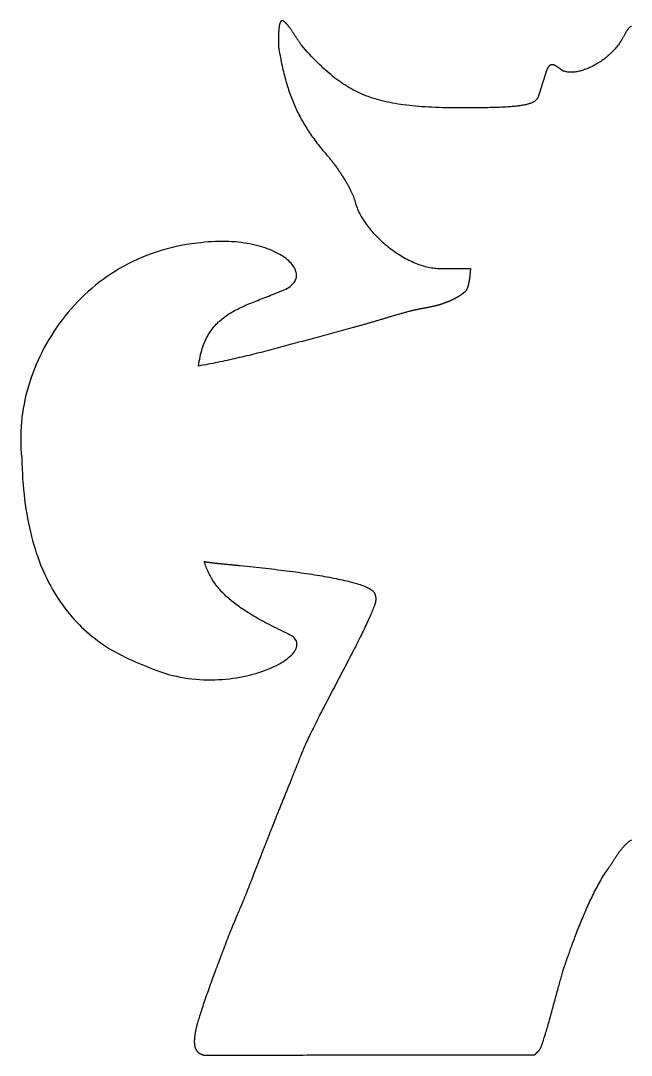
# Model space of a CAD drawing. Extents: x 0 to 209, y 0 to 178.
# Drawn here: x -0.2 to 104.6, y 0.3 to 177.7 of the extents above; entities that cross this region are included whole.
import ezdxf

# ---------------------------------------------------------------- set-up
doc = ezdxf.new("R2010")
doc.units = 0
doc.layers.get('0').update_dxf_attribs({"linetype": 'CONTINUOUS'})

msp = doc.modelspace()

# ---------------------------------------------------------------- linework, layer by layer
at = {"color": 7}
msp.add_lwpolyline([(104.635687, 176.736575), (104.5979, 176.732795), (104.560059, 176.725258), (104.522107, 176.713964), (104.483991, 176.698907), (104.445656, 176.680086), (104.407045, 176.657496), (104.368104, 176.631134), (104.328779, 176.600997), (104.289012, 176.567081), (104.248748, 176.529384), (104.207936, 176.487902), (104.166518, 176.442631), (104.124441, 176.393569), (104.081647, 176.340711), (104.038084, 176.284056), (103.993694, 176.223598), (103.948424, 176.159336), (103.902217, 176.091265), (103.855021, 176.019382), (103.80678, 175.943685), (103.757437, 175.864169), (103.706939, 175.780832), (103.655229, 175.69367), (103.602254, 175.602679), (103.547956, 175.507858), (103.492285, 175.409201), (103.43518, 175.306706), (103.376591, 175.200369), (103.316462, 175.090188), (103.254734, 174.976159), (103.191359, 174.858277), (103.126274, 174.736542), (103.020253, 174.544693), (102.908495, 174.354466), (102.791182, 174.16595), (102.6685, 173.979235), (102.540627, 173.79441), (102.40775, 173.611566), (102.270048, 173.430792), (102.12771, 173.252178), (101.980911, 173.075814), (101.829839, 172.901789), (101.674677, 172.730194), (101.515604, 172.561117), (101.352806, 172.394649), (101.186465, 172.230879), (101.016764, 172.069898), (100.843888, 171.911795), (100.668014, 171.756659), (100.489331, 171.604581), (100.30802, 171.45565), (100.124261, 171.309956), (99.938241, 171.167589), (99.750138, 171.028639), (99.56014, 170.893195), (99.368426, 170.761346), (99.175182, 170.633184), (98.980589, 170.508797), (98.784829, 170.388275), (98.588085, 170.271709), (98.390542, 170.159187), (98.192382, 170.0508), (97.993789, 169.946637), (97.794941, 169.846789), (97.596025, 169.751344), (97.397225, 169.660393), (97.198721, 169.574025), (97.000694, 169.49233), (96.803333, 169.415399), (96.606814, 169.343319), (96.411326, 169.276183), (96.217048, 169.214078), (96.024164, 169.157095), (95.832857, 169.105324), (95.64331, 169.058855), (95.455704, 169.017776), (95.270223, 168.982178), (95.08705, 168.952152), (94.906371, 168.927786), (94.728362, 168.90917), (94.55321, 168.896393), (94.381102, 168.889546), (94.21221, 168.888726), (94.046727, 168.894007), (93.884831, 168.905487), (93.726708, 168.923256), (93.572535, 168.947405), (93.4225, 168.978022), (93.276784, 169.015196), (93.135573, 169.059019), (92.999043, 169.109579), (92.867383, 169.166966), (92.740775, 169.231271), (92.619397, 169.302582), (92.503438, 169.38099), (92.393078, 169.466584), (92.330115, 169.518374), (92.268277, 169.56829), (92.207547, 169.616328), (92.147907, 169.662482), (92.089347, 169.70675), (92.031842, 169.749127), (91.97538, 169.789608), (91.919948, 169.828189), (91.865523, 169.864866), (91.812093, 169.899635), (91.759639, 169.93249), (91.708146, 169.963429), (91.6576, 169.992447), (91.60798, 170.019539), (91.55927, 170.044701), (91.51146, 170.067929), (91.464526, 170.08922), (91.418456, 170.108566), (91.373231, 170.125968), (91.328837, 170.141417), (91.285257, 170.154911), (91.242474, 170.166444), (91.200471, 170.176014), (91.159236, 170.183616), (91.118744, 170.189246), (91.078988, 170.1929), (91.039946, 170.194567), (91.001603, 170.194249), (90.963942, 170.191947), (90.926948, 170.18765), (90.890605, 170.181356), (90.854894, 170.173059), (90.819802, 170.162756), (90.785308, 170.150442), (90.751402, 170.136112), (90.718062, 170.119764), (90.685275, 170.101391), (90.653022, 170.080992), (90.621288, 170.058558), (90.590059, 170.034089), (90.559315, 170.007578), (90.529041, 169.979023), (90.49922, 169.948418), (90.469835, 169.91576), (90.440874, 169.881044), (90.412315, 169.844265), (90.384147, 169.80542), (90.356347, 169.764504), (90.328905, 169.721514), (90.301801, 169.676444), (90.27502, 169.62929), (90.248546, 169.580049), (90.222352, 169.528715), (90.196449, 169.475285), (90.170784, 169.419755), (90.145384, 169.36212), (90.120196, 169.302375), (90.095219, 169.240517), (90.070428, 169.176542), (90.045822, 169.110444), (90.021374, 169.04222), (89.997059, 168.971866), (89.972876, 168.899377), (89.948799, 168.824749), (89.931363, 168.76977), (89.913609, 168.713839), (89.895565, 168.656986), (89.877256, 168.599246), (89.858682, 168.54065), (89.839844, 168.481232), (89.820767, 168.421023), (89.801453, 168.360058), (89.781926, 168.298367), (89.762188, 168.235985), (89.742239, 168.172944), (89.722104, 168.109276), (89.701784, 168.045014), (89.681279, 167.980191), (89.660615, 167.914839), (89.639792, 167.848991), (89.618837, 167.78268), (89.59775, 167.715938), (89.57653, 167.648799), (89.555205, 167.581294), (89.533774, 167.513456), (89.512263, 167.445319), (89.490673, 167.376914), (89.469004, 167.308275), (89.447281, 167.239434), (89.425506, 167.170424), (89.403705, 167.101277), (89.381876, 167.032026), (89.360022, 166.962705), (89.338167, 166.893344), (89.316313, 166.823977), (89.294458, 166.754638), (89.27263, 166.685358), (89.250828, 166.61617), (89.22908, 166.547107), (89.207384, 166.478201), (89.185741, 166.409485), (89.164177, 166.340992), (89.14272, 166.272755), (89.121341, 166.204806), (89.100069, 166.137178), (89.078902, 166.069902), (89.057868, 166.003014), (89.036966, 165.936544), (89.016222, 165.870525), (88.995638, 165.804991), (88.975212, 165.739974), (88.954971, 165.675506), (88.934916, 165.61162), (88.915046, 165.548349), (88.895387, 165.485726), (88.87594, 165.423783), (88.856731, 165.362553), (88.837761, 165.302068), (88.819055, 165.242361), (88.800587, 165.183466), (88.78241, 165.125414), (88.764498, 165.068237), (88.746876, 165.01197), (88.729573, 164.956645), (88.71256, 164.902294), (88.695891, 164.848949), (88.67954, 164.796644), (88.663533, 164.745412), (88.638953, 164.672774), (88.611076, 164.601832), (88.579776, 164.532569), (88.544936, 164.464966), (88.506436, 164.399006), (88.464159, 164.334672), (88.417986, 164.271945), (88.3678, 164.210808), (88.313481, 164.151244), (88.254913, 164.093234), (88.191976, 164.036761), (88.124553, 163.981808), (88.052525, 163.928356), (87.975775, 163.876389), (87.894183, 163.825887), (87.807629, 163.776834), (87.716002, 163.729213), (87.619177, 163.683004), (87.517038, 163.638192), (87.409469, 163.594757), (87.296349, 163.552682), (87.177559, 163.511951), (87.052985, 163.472544), (86.922503, 163.434445), (86.786002, 163.397635), (86.643357, 163.362097), (86.494455, 163.327813), (86.339173, 163.294767), (86.177397, 163.262939), (86.009005, 163.232312), (85.833883, 163.202869), (85.65191, 163.174592), (85.462969, 163.147463), (85.266942, 163.121465), (85.06371, 163.096581), (84.853154, 163.072793), (84.635159, 163.050081), (84.409602, 163.028427), (84.176369, 163.007816), (83.935339, 162.988232), (83.686395, 162.969653), (83.429421, 162.952063), (83.164295, 162.935445), (82.890901, 162.919782), (82.60912, 162.905055), (82.318835, 162.891246), (82.019927, 162.87834), (81.712278, 162.866315), (81.395767, 162.855157), (81.070282, 162.844846), (80.735698, 162.835366), (80.391904, 162.826698), (80.038775, 162.818824), (79.676195, 162.811728), (79.304048, 162.805392), (78.922215, 162.799798), (78.530576, 162.794927), (78.129012, 162.790765), (77.717411, 162.787291), (77.295649, 162.78449), (76.863608, 162.782346), (76.421172, 162.780838), (75.968221, 162.779939), (75.50464, 162.779648), (74.819025, 162.781129), (74.147232, 162.785685), (73.488985, 162.793411), (72.844008, 162.804415), (72.21203, 162.818803), (71.592767, 162.836684), (70.985948, 162.858165), (70.391297, 162.883356), (69.808536, 162.912366), (69.237391, 162.945301), (68.677585, 162.982269), (68.128845, 163.023378), (67.590891, 163.068737), (67.06345, 163.118454), (66.546242, 163.172635), (66.038996, 163.231391), (65.541434, 163.294827), (65.05328, 163.363053), (64.57426, 163.436177), (64.104093, 163.514306), (63.642509, 163.597548), (63.18923, 163.686012), (62.743981, 163.779806), (62.306482, 163.879036), (61.876463, 163.983813), (61.453643, 164.094243), (61.037747, 164.210434), (60.628503, 164.332495), (60.225632, 164.460533), (59.828858, 164.594657), (59.437907, 164.734975), (59.052499, 164.881594), (58.672364, 165.034622), (58.297219, 165.194168), (57.926797, 165.36034), (57.560815, 165.533245), (57.198997, 165.712992), (56.841074, 165.899689), (56.486763, 166.093443), (56.13579, 166.294362), (55.787882, 166.502555), (55.442759, 166.718131), (55.100148, 166.941195), (54.759772, 167.171857), (54.421357, 167.410225), (54.084621, 167.656406), (53.749296, 167.910509), (53.415101, 168.172642), (53.081763, 168.442913), (52.749005, 168.721429), (52.416548, 169.008299), (52.084123, 169.30363), (51.751446, 169.607531), (51.418248, 169.92011), (51.084249, 170.241475), (50.749175, 170.571733), (50.41275, 170.910993), (50.074697, 171.259363), (49.734742, 171.616951), (49.392606, 171.983864), (49.048016, 172.360211), (48.700695, 172.7461), (48.350368, 173.141639), (47.996757, 173.546935), (47.920841, 173.65853), (47.845707, 173.769362), (47.771354, 173.879398), (47.697784, 173.988603), (47.624994, 174.096944), (47.552985, 174.204388), (47.481751, 174.310899), (47.411293, 174.416445), (47.341609, 174.520991), (47.272701, 174.624504), (47.204563, 174.72695), (47.137195, 174.828295), (47.070599, 174.928505), (47.004768, 175.027547), (46.939707, 175.125386), (46.875408, 175.221989), (46.811877, 175.317322), (46.749104, 175.411351), (46.687096, 175.504042), (46.625848, 175.595361), (46.565356, 175.685276), (46.505624, 175.773751), (46.446646, 175.860752), (46.388424, 175.946248), (46.330957, 176.030202), (46.274238, 176.112581), (46.218273, 176.193353), (46.163057, 176.272482), (46.108588, 176.349935), (46.054867, 176.425678), (46.001889, 176.499678), (45.949658, 176.571899), (45.898167, 176.64231), (45.84742, 176.710875), (45.797411, 176.777562), (45.74814, 176.842335), (45.699611, 176.905162), (45.651814, 176.966008), (45.604752, 177.02484), (45.558424, 177.081624), (45.512828, 177.136326), (45.467963, 177.188912), (45.423827, 177.239348), (45.38042, 177.287601), (45.33774, 177.333637), (45.295785, 177.377421), (45.254552, 177.41892), (45.214045, 177.458101), (45.174257, 177.494929), (45.135191, 177.52937), (45.096842, 177.561392), (45.05921, 177.590959), (45.022296, 177.618038), (44.986095, 177.642595), (44.950607, 177.664597), (44.915833, 177.684009), (44.88177, 177.700798), (44.848414, 177.71493), (44.815767, 177.726371), (44.783829, 177.735087), (44.752595, 177.741045), (44.722065, 177.74421), (44.692236, 177.744549), (44.663423, 177.742104), (44.641251, 177.738144), (44.619502, 177.732418), (44.598177, 177.72491), (44.577275, 177.715604), (44.556796, 177.704484), (44.53674, 177.691534), (44.517108, 177.676738), (44.497873, 177.66008), (44.479061, 177.641545), (44.460673, 177.621116), (44.442707, 177.598778), (44.425166, 177.574515), (44.408021, 177.54831), (44.391299, 177.520148), (44.374974, 177.490012), (44.359073, 177.457888), (44.343595, 177.423759), (44.328513, 177.387608), (44.313855, 177.349421), (44.299621, 177.309182), (44.285783, 177.266873), (44.272369, 177.222481), (44.259351, 177.175987), (44.246731, 177.127378), (44.234533, 177.076636), (44.222733, 177.023745), (44.211356, 176.968691), (44.200376, 176.911457), (44.189792, 176.852027), (44.179632, 176.790384), (44.169869, 176.726514), (44.160503, 176.660401), (44.15156, 176.592028), (44.143014, 176.521379), (44.134865, 176.448439), (44.127112, 176.373191), (44.119757, 176.29562), (44.112798, 176.21571), (44.106263, 176.133445), (44.100125, 176.048809), (44.094383, 175.961786), (44.089039, 175.87236), (44.084091, 175.780516), (44.07954, 175.686236), (44.075386, 175.589506), (44.071629, 175.49031), (44.068243, 175.388631), (44.065279, 175.284454), (44.062633, 175.177762), (44.060517, 175.068541), (44.058665, 174.956773), (44.057342, 174.842443), (44.056283, 174.725536), (44.055754, 174.606034), (44.055516, 174.483923), (44.05567, 174.359186), (44.056199, 174.231808), (44.057257, 174.101772), (44.05858, 173.969062), (44.060168, 173.833664), (44.062284, 173.69556), (44.064665, 173.554735), (44.067523, 173.411173), (44.070777, 173.264858), (44.131859, 172.88757), (44.194388, 172.514671), (44.258393, 172.146084), (44.323912, 171.781732), (44.390979, 171.421538), (44.459628, 171.065424), (44.52989, 170.713313), (44.601807, 170.365127), (44.675408, 170.020791), (44.750727, 169.680226), (44.827803, 169.343354), (44.906668, 169.0101), (44.987352, 168.680385), (45.069897, 168.354133), (45.154333, 168.031265), (45.240696, 167.711706), (45.329019, 167.395376), (45.419337, 167.082201), (45.511685, 166.772101), (45.606096, 166.465), (45.702608, 166.160821), (45.80125, 165.859486), (45.902062, 165.560917), (46.005075, 165.265039), (46.110326, 164.971773), (46.217847, 164.681043), (46.327671, 164.39277), (46.439838, 164.106879), (46.554376, 163.82329), (46.671325, 163.541928), (46.790715, 163.262716), (46.912585, 162.985575), (47.036965, 162.710428), (47.163891, 162.437199), (47.2934, 162.165809), (47.425525, 161.896183), (47.560295, 161.628242), (47.697752, 161.361909), (47.837928, 161.097107), (47.980856, 160.833759), (48.126573, 160.571788), (48.275112, 160.311115), (48.426504, 160.051665), (48.580791, 159.793359), (48.738001, 159.536121), (48.898172, 159.279874), (49.061335, 159.024539), (49.227528, 158.770039), (49.396784, 158.516299), (49.569136, 158.26324), (49.744621, 158.010784), (49.923273, 157.758855), (50.105124, 157.507376), (50.290213, 157.256269), (50.47857, 157.005457), (50.670232, 156.754863), (50.86523, 156.504409), (51.063604, 156.254018), (51.265383, 156.003614), (51.470607, 155.753118), (51.679305, 155.502453), (51.891514, 155.251543), (52.107268, 155.000309), (52.326603, 154.748676), (52.429888, 154.630214), (52.533131, 154.510165), (52.63629, 154.388595), (52.739326, 154.265568), (52.842202, 154.141149), (52.944876, 154.015402), (53.047309, 153.888393), (53.149465, 153.760186), (53.251303, 153.630845), (53.352781, 153.500437), (53.453863, 153.369024), (53.55451, 153.236672), (53.654681, 153.103447), (53.754339, 152.969411), (53.853444, 152.834631), (53.951957, 152.69917), (54.049837, 152.563095), (54.147047, 152.426469), (54.243546, 152.28936), (54.339296, 152.151827), (54.43426, 152.013939), (54.528394, 151.875758), (54.621662, 151.737352), (54.714025, 151.598784), (54.805444, 151.460116), (54.895876, 151.321419), (54.985287, 151.182751), (55.073636, 151.044183), (55.160883, 150.905774), (55.246989, 150.767593), (55.331915, 150.629703), (55.415621, 150.49217), (55.498068, 150.355057), (55.579221, 150.218429), (55.659035, 150.082351), (55.737473, 149.94689), (55.814499, 149.812106), (55.890069, 149.678068), (55.964145, 149.54484), (56.036691, 149.412484), (56.107663, 149.281066), (56.177026, 149.150653), (56.244738, 149.021309), (56.310762, 148.893097), (56.375056, 148.766083), (56.437585, 148.64033), (56.498307, 148.515907), (56.557182, 148.392873), (56.614173, 148.271297), (56.669238, 148.151242), (56.722343, 148.032772), (56.773444, 147.915956), (56.822506, 147.800854), (56.869485, 147.687533), (56.914343, 147.576056), (56.957044, 147.46649), (56.997546, 147.358897), (57.035813, 147.253344), (57.071802, 147.149897), (57.105475, 147.048618), (57.136791, 146.949571), (57.165715, 146.852823), (57.192208, 146.758438), (57.216232, 146.666482), (57.283987, 146.414263), (57.36075, 146.161216), (57.446327, 145.907496), (57.540524, 145.653255), (57.643145, 145.398652), (57.753998, 145.143835), (57.872891, 144.888956), (57.999624, 144.634176), (58.134008, 144.379644), (58.275849, 144.125511), (58.424952, 143.871935), (58.581122, 143.61907), (58.744167, 143.367065), (58.913889, 143.116076), (59.090099, 142.866259), (59.2726, 142.617762), (59.461201, 142.370745), (59.655704, 142.125357), (59.855917, 141.881752), (60.061643, 141.640084), (60.272696, 141.40051), (60.488874, 141.163178), (60.709986, 140.928244), (60.93584, 140.695863), (61.166239, 140.466186), (61.400991, 140.23937), (61.639899, 140.015564), (61.882771, 139.794925), (62.129415, 139.577605), (62.379634, 139.363758), (62.633235, 139.153538), (62.890023, 138.9471), (63.149807, 138.744593), (63.41239, 138.546174), (63.677582, 138.351996), (63.945184, 138.162211), (64.215004, 137.976976), (64.486847, 137.79644), (64.760522, 137.620762), (65.035834, 137.45009), (65.312588, 137.284583), (65.590588, 137.124388), (65.869644, 136.969665), (66.14956, 136.820564), (66.430143, 136.677239), (66.711197, 136.539844), (66.992531, 136.408534), (67.27395, 136.283457), (67.555257, 136.164776), (67.836261, 136.052635), (68.116769, 135.947193), (68.396585, 135.848601), (68.675514, 135.757016), (68.953366, 135.67259), (69.229943, 135.595475), (69.505051, 135.525823), (69.778501, 135.463794), (70.050093, 135.409533), (70.319637, 135.363202), (70.586935, 135.324949), (70.851799, 135.294932), (71.11403, 135.273289), (71.373435, 135.260192), (71.629822, 135.2558), (71.713991, 135.255808), (71.798158, 135.255816), (71.882327, 135.255824), (71.966494, 135.255832), (72.050663, 135.25584), (72.134829, 135.255848), (72.218999, 135.255855), (72.303165, 135.255866), (72.387335, 135.255874), (72.471501, 135.255882), (72.55567, 135.25589), (72.639837, 135.255898), (72.724006, 135.255906), (72.808173, 135.255914), (72.892342, 135.255922), (72.976511, 135.25593), (73.060678, 135.255937), (73.144847, 135.255945), (73.229014, 135.255953), (73.313183, 135.255961), (73.39735, 135.255969), (73.481519, 135.255977), (73.565686, 135.255985), (73.649855, 135.255996), (73.734021, 135.256004), (73.818191, 135.256012), (73.902357, 135.256019), (73.986526, 135.256027), (74.070693, 135.256035), (74.154862, 135.256043), (74.239029, 135.256051), (74.323198, 135.256059), (74.407367, 135.256067), (74.491534, 135.256075), (74.575703, 135.256083), (74.65987, 135.256091), (74.744039, 135.256099), (74.828206, 135.256107), (74.912375, 135.256115), (74.996542, 135.256125), (75.080711, 135.256133), (75.164877, 135.256141), (75.249047, 135.256149), (75.333213, 135.256157), (75.417383, 135.256165), (75.501549, 135.256173), (75.585718, 135.256181), (75.669885, 135.256189), (75.754054, 135.256197), (75.838224, 135.256205), (75.92239, 135.256213), (76.006559, 135.256221), (76.090726, 135.256229), (76.174895, 135.256236), (76.259062, 135.256244), (76.343231, 135.256252), (76.427398, 135.256263), (76.511567, 135.256271), (76.595734, 135.256279), (76.679903, 135.256287), (76.764069, 135.256295), (76.848239, 135.256303), (76.932405, 135.256311), (77.016574, 135.256318), (77.012923, 135.214213), (77.009219, 135.171014), (77.005462, 135.12676), (77.001652, 135.081479), (76.997763, 135.035206), (76.99382, 134.987975), (76.989772, 134.939816), (76.985645, 134.890765), (76.981438, 134.840854), (76.977125, 134.790117), (76.972707, 134.738584), (76.968156, 134.686292), (76.963499, 134.633272), (76.95871, 134.579557), (76.953789, 134.525179), (76.948735, 134.470173), (76.943523, 134.414573), (76.938152, 134.358407), (76.932622, 134.301715), (76.926934, 134.244525), (76.921086, 134.186873), (76.915054, 134.128789), (76.908836, 134.070305), (76.902433, 134.011462), (76.895819, 133.952285), (76.888992, 133.892809), (76.881954, 133.833069), (76.874705, 133.773096), (76.867244, 133.712925), (76.859544, 133.652586), (76.851607, 133.592116), (76.843431, 133.531545), (76.835017, 133.470905), (76.826339, 133.410233), (76.817396, 133.349562), (76.808189, 133.288922), (76.79869, 133.228345), (76.788927, 133.16787), (76.778873, 133.107523), (76.768501, 133.047341), (76.757838, 132.987358), (76.746885, 132.927602), (76.735613, 132.868113), (76.723998, 132.808917), (76.712066, 132.750053), (76.699789, 132.691553), (76.687195, 132.633446), (76.674257, 132.575769), (76.660948, 132.518553), (76.647269, 132.461832), (76.633246, 132.405637), (76.618853, 132.350006), (76.604063, 132.294967), (76.588902, 132.240555), (76.573344, 132.186803), (76.55739, 132.133743), (76.541012, 132.081411), (76.524238, 132.029839), (76.50704, 131.979057), (76.489419, 131.929098), (76.471374, 131.880002), (76.45288, 131.831795), (76.433936, 131.784512), (76.414542, 131.738186), (76.410097, 131.72792), (76.405572, 131.717707), (76.400942, 131.70752), (76.396232, 131.69736), (76.391443, 131.687253), (76.386549, 131.677173), (76.381574, 131.667119), (76.376521, 131.657117), (76.371388, 131.647143), (76.366176, 131.637221), (76.360858, 131.627325), (76.35546, 131.617456), (76.349983, 131.60764), (76.344427, 131.597851), (76.338791, 131.588114), (76.333076, 131.578404), (76.327282, 131.568747), (76.321408, 131.559116), (76.315455, 131.549538), (76.309449, 131.539986), (76.303364, 131.530488), (76.297199, 131.521042), (76.290955, 131.511623), (76.284658, 131.502257), (76.278281, 131.492917), (76.271825, 131.48363), (76.265317, 131.474396), (76.258728, 131.465189), (76.252087, 131.456034), (76.245367, 131.446932), (76.238594, 131.437884), (76.231741, 131.428861), (76.224835, 131.419892), (76.217877, 131.410975), (76.210839, 131.402112), (76.203748, 131.393275), (76.196604, 131.384491), (76.189408, 131.375759), (76.182132, 131.367081), (76.174803, 131.358456), (76.167421, 131.349883), (76.159986, 131.341364), (76.152498, 131.332897), (76.144958, 131.324457), (76.137364, 131.316069), (76.129718, 131.307735), (76.122018, 131.299454), (76.114266, 131.291225), (76.106461, 131.283049), (76.098603, 131.274927), (76.090692, 131.266857), (76.082754, 131.25884), (76.074764, 131.250876), (76.06672, 131.242965), (76.058624, 131.235107), (76.050501, 131.227328), (76.042326, 131.219602), (76.034124, 131.211929), (76.025869, 131.204309), (76.017587, 131.196742), (76.009253, 131.189228), (76.000892, 131.181793), (75.992478, 131.174412), (75.984038, 131.167083), (75.937522, 131.127308), (75.890656, 131.087964), (75.843446, 131.049047), (75.795898, 131.010552), (75.748016, 130.972474), (75.699807, 130.93481), (75.651277, 130.897554), (75.602432, 130.8607), (75.553278, 130.824243), (75.503819, 130.788181), (75.454064, 130.75251), (75.404016, 130.717219), (75.353681, 130.682308), (75.303067, 130.647774), (75.252179, 130.613606), (75.201022, 130.579805), (75.1496, 130.546365), (75.097925, 130.513279), (75.045995, 130.480544), (74.993822, 130.448154), (74.94141, 130.416105), (74.888764, 130.384392), (74.835889, 130.35301), (74.782793, 130.321956), (74.729479, 130.291224), (74.675957, 130.260808), (74.62223, 130.230706), (74.568303, 130.200909), (74.514185, 130.171416), (74.459879, 130.142222), (74.405394, 130.113319), (74.350731, 130.084707), (74.295901, 130.056378), (74.240905, 130.028326), (74.185752, 130.000548), (74.130449, 129.973042), (74.074998, 129.945798), (74.019406, 129.918815), (73.963682, 129.892087), (73.907829, 129.865608), (73.851851, 129.839388), (73.795759, 129.813405), (73.739554, 129.787635), (73.683245, 129.762103), (73.626836, 129.736809), (73.570332, 129.711726), (73.513743, 129.686855), (73.457069, 129.662196), (73.400321, 129.637749), (73.343502, 129.613513), (73.286619, 129.589462), (73.229678, 129.565623), (73.172684, 129.541969), (73.115643, 129.518501), (73.058561, 129.495218), (73.001443, 129.472093), (72.944298, 129.449127), (72.887127, 129.426347), (72.82994, 129.403725), (72.77274, 129.381262), (72.715534, 129.358931), (72.658329, 129.336759), (72.601128, 129.314719), (72.543939, 129.292811), (72.455724, 129.259574), (72.367269, 129.227142), (72.278575, 129.19549), (72.189651, 129.1646), (72.100505, 129.13445), (72.011137, 129.105021), (71.921559, 129.07629), (71.831778, 129.048236), (71.741796, 129.020838), (71.651621, 128.994076), (71.56126, 128.967935), (71.470717, 128.942376), (71.38, 128.917399), (71.289115, 128.892978), (71.19807, 128.869086), (71.10687, 128.845697), (71.015518, 128.822811), (70.924025, 128.800374), (70.832394, 128.778387), (70.740634, 128.756824), (70.64875, 128.735683), (70.556746, 128.714914), (70.464631, 128.694514), (70.372411, 128.674459), (70.280092, 128.654721), (70.187681, 128.635274), (70.09518, 128.616118), (70.002603, 128.597227), (69.909948, 128.578574), (69.817228, 128.560132), (69.724444, 128.541876), (69.631604, 128.523805), (69.538717, 128.505866), (69.445784, 128.488086), (69.352818, 128.470412), (69.259819, 128.452817), (69.166797, 128.435302), (69.073756, 128.41784), (68.980703, 128.400403), (68.887646, 128.382967), (68.794587, 128.365505), (68.701538, 128.348016), (68.6085, 128.330474), (68.515483, 128.312853), (68.422493, 128.295126), (68.329531, 128.277293), (68.23661, 128.259328), (68.143733, 128.241204), (68.050906, 128.222895), (67.958138, 128.204374), (67.865431, 128.185641), (67.772795, 128.166644), (67.680233, 128.147382), (67.587753, 128.127856), (67.495363, 128.108012), (67.403066, 128.087851), (67.310872, 128.06732), (67.218781, 128.046417), (67.126807, 128.025118), (67.034951, 128.003423), (66.94322, 127.981303), (66.851622, 127.958708), (66.76016, 127.935636), (66.668845, 127.912088), (66.514955, 127.87175), (66.361158, 127.831081), (66.207451, 127.790086), (66.053829, 127.748782), (65.900288, 127.707179), (65.74683, 127.665283), (65.593446, 127.623108), (65.440138, 127.580661), (65.286902, 127.53796), (65.133732, 127.495007), (64.980631, 127.451819), (64.827588, 127.408404), (64.674609, 127.364774), (64.521682, 127.320938), (64.368811, 127.276906), (64.215991, 127.232689), (64.06322, 127.1883), (63.910492, 127.143749), (63.757806, 127.099045), (63.60516, 127.054198), (63.452549, 127.009222), (63.299971, 126.964123), (63.147423, 126.918917), (62.994904, 126.873609), (62.842409, 126.828215), (62.689935, 126.782741), (62.537479, 126.737201), (62.38504, 126.691603), (62.232611, 126.645959), (62.080195, 126.600282), (61.927784, 126.554578), (61.775376, 126.50886), (61.622971, 126.463138), (61.470563, 126.417423), (61.31815, 126.371727), (61.165729, 126.326057), (61.013297, 126.28043), (60.860852, 126.234847), (60.708391, 126.189328), (60.555909, 126.143878), (60.403406, 126.09851), (60.250876, 126.053234), (60.09832, 126.00806), (59.945729, 125.963001), (59.793107, 125.918064), (59.640448, 125.873262), (59.487746, 125.828603), (59.335005, 125.784103), (59.182216, 125.739767), (59.029377, 125.69561), (58.876487, 125.651639), (58.723542, 125.607867), (58.570542, 125.564303), (58.417478, 125.520959), (58.264353, 125.477845), (58.111159, 125.434972), (57.957899, 125.39235), (57.804565, 125.349988), (57.651154, 125.307901), (57.497667, 125.266096), (57.3441, 125.224586), (57.190446, 125.18338), (57.036707, 125.142488), (56.882878, 125.101922), (56.4712, 124.993539), (56.059127, 124.88448), (55.646674, 124.774784), (55.233858, 124.664492), (54.820687, 124.553648), (54.407178, 124.442287), (53.993348, 124.330456), (53.579209, 124.21819), (53.164776, 124.105533), (52.75006, 123.992527), (52.33508, 123.879211), (51.919851, 123.765623), (51.504381, 123.651807), (51.088689, 123.537804), (50.672788, 123.423652), (50.256693, 123.309394), (49.840416, 123.19507), (49.423975, 123.080723), (49.007384, 122.966388), (48.590652, 122.85211), (48.173798, 122.737929), (47.756836, 122.623885), (47.339778, 122.510019), (46.922639, 122.396373), (46.505436, 122.282986), (46.08818, 122.169897), (45.670887, 122.057153), (45.253571, 121.944787), (44.836246, 121.832847), (44.418927, 121.721368), (44.001626, 121.610391), (43.584359, 121.499962), (43.167141, 121.390115), (42.749985, 121.280895), (42.332907, 121.172341), (41.915918, 121.064495), (41.499035, 120.957397), (41.082272, 120.851087), (40.665643, 120.745606), (40.24916, 120.640997), (39.83284, 120.537296), (39.416698, 120.434548), (39.000747, 120.332792), (38.584999, 120.232068), (38.169474, 120.132418), (37.754181, 120.033882), (37.339135, 119.936502), (36.924353, 119.840315), (36.509846, 119.745367), (36.09563, 119.651694), (35.681718, 119.559341), (35.26813, 119.468345), (34.854872, 119.378747), (34.441963, 119.29059), (34.029414, 119.203913), (33.617243, 119.118757), (33.205464, 119.035164), (32.79409, 118.953173), (32.383134, 118.872824), (31.972612, 118.794161), (31.562537, 118.717222), (31.152925, 118.642046), (30.743789, 118.56868), (30.335145, 118.497158), (30.395489, 118.9108), (30.462085, 119.31276), (30.534871, 119.703274), (30.613799, 120.082584), (30.698805, 120.450921), (30.789829, 120.808526), (30.88682, 121.155638), (30.989717, 121.492493), (31.09846, 121.819327), (31.212993, 122.13638), (31.333262, 122.443887), (31.459207, 122.742091), (31.590765, 123.031222), (31.727886, 123.311524), (31.870509, 123.583233), (32.018578, 123.846583), (32.172031, 124.101816), (32.330816, 124.34917), (32.49487, 124.588877), (32.66414, 124.821181), (32.838567, 125.046315), (33.018089, 125.26452), (33.202655, 125.47603), (33.392205, 125.681085), (33.586679, 125.879924), (33.786019, 126.072782), (33.990171, 126.259898), (34.199075, 126.441508), (34.412676, 126.61785), (34.630912, 126.789162), (34.853729, 126.955683), (35.081067, 127.117651), (35.312871, 127.2753), (35.54908, 127.428869), (35.789637, 127.578597), (36.034487, 127.724721), (36.283571, 127.86748), (36.536828, 128.007108), (36.794207, 128.143845), (37.055644, 128.277928), (37.321085, 128.409595), (37.59047, 128.539085), (37.863742, 128.666633), (38.140846, 128.792476), (38.421722, 128.916854), (38.706311, 129.040005), (38.994558, 129.162165), (39.286404, 129.283572), (39.58179, 129.404463), (39.880664, 129.525078), (40.182961, 129.645652), (40.488626, 129.766423), (40.797604, 129.887629), (41.109833, 130.009507), (41.425259, 130.132297), (41.743823, 130.256233), (42.065466, 130.381556), (42.390131, 130.508503), (42.717762, 130.637307), (43.0483, 130.768213), (43.381689, 130.901451), (43.717868, 131.037267), (44.056781, 131.175891), (44.398371, 131.317564), (44.728177, 131.440183), (45.036001, 131.569903), (45.322055, 131.706396), (45.586554, 131.849324), (45.829714, 131.998356), (46.051747, 132.153158), (46.25287, 132.313392), (46.433295, 132.478728), (46.593235, 132.648831), (46.732906, 132.823369), (46.852522, 133.002005), (46.952296, 133.184406), (47.032446, 133.370239), (47.093182, 133.55917), (47.134718, 133.750866), (47.157261, 133.944991), (47.161044, 134.141211), (47.146281, 134.339196), (47.113168, 134.538607), (47.061926, 134.739114), (46.992775, 134.940382), (46.90592, 135.142077), (46.801584, 135.343864), (46.679976, 135.54541), (46.541311, 135.746382), (46.385807, 135.946447), (46.213672, 136.145268), (46.025125, 136.342512), (45.820377, 136.537846), (45.599646, 136.730937), (45.363143, 136.92145), (45.111082, 137.10905), (44.843678, 137.293406), (44.561148, 137.474183), (44.263704, 137.651044), (43.951556, 137.82366), (43.624925, 137.991695), (43.284023, 138.154813), (42.929063, 138.312682), (42.560258, 138.464971), (42.177827, 138.611341), (41.781978, 138.751462), (41.372932, 138.884999), (40.950895, 139.011616), (40.51609, 139.130983), (40.068724, 139.242764), (39.609016, 139.346623), (39.137179, 139.44223), (38.653426, 139.529249), (38.157972, 139.607346), (37.651031, 139.676188), (37.132815, 139.735444), (36.603543, 139.784773), (36.063425, 139.823847), (35.512676, 139.852329), (34.951513, 139.869898), (34.380148, 139.876195), (33.798795, 139.870903), (33.207668, 139.853679), (32.606985, 139.824201), (31.996954, 139.782127), (31.377792, 139.727128), (30.749716, 139.658866), (30.112935, 139.577009), (29.190492, 139.467961), (28.279344, 139.335106), (27.379633, 139.17888), (26.491509, 138.999717), (25.615122, 138.798055), (24.750617, 138.574331), (23.898144, 138.328975), (23.05785, 138.062428), (22.229883, 137.775125), (21.41439, 137.467502), (20.611519, 137.139993), (19.821419, 136.793034), (19.044238, 136.427063), (18.280121, 136.042512), (17.529219, 135.639819), (16.791679, 135.21942), (16.067647, 134.781751), (15.357273, 134.327247), (14.660705, 133.856345), (13.978089, 133.369477), (13.309574, 132.867083), (12.655307, 132.349598), (12.015438, 131.817455), (11.390112, 131.271093), (10.779479, 130.710946), (10.183685, 130.137451), (9.602879, 129.551042), (9.037209, 128.952158), (8.486823, 128.341229), (7.951867, 127.718699), (7.432491, 127.084996), (6.928842, 126.440561), (6.441068, 125.785825), (5.969316, 125.121226), (5.513735, 124.447203), (5.074472, 123.764187), (4.651675, 123.072616), (4.245493, 122.372925), (3.856072, 121.665551), (3.48356, 120.95093), (3.128107, 120.229496), (2.789858, 119.501686), (2.468963, 118.767935), (2.165569, 118.028679), (1.879824, 117.284353), (1.611875, 116.535392), (1.361871, 115.782237), (1.129959, 115.025317), (0.916287, 114.265073), (0.721004, 113.501938), (0.544256, 112.736348), (0.386192, 111.968739), (0.246959, 111.199548), (0.126706, 110.429208), (0.02558, 109.658159), (-0.056271, 108.886833), (-0.118699, 108.115665), (-0.161557, 107.345095), (-0.184696, 106.575557), (-0.187968, 105.807485), (-0.171227, 105.041315), (-0.134323, 104.277487), (-0.07711, 103.516431), (0.000562, 102.758585), (0.02126, 101.816454), (0.053361, 100.887994), (0.096792, 99.973134), (0.151478, 99.071802), (0.217345, 98.183926), (0.294318, 97.309441), (0.382325, 96.448273), (0.481289, 95.600355), (0.591138, 94.76561), (0.711796, 93.943973), (0.84319, 93.135375), (0.985246, 92.339741), (1.137888, 91.557003), (1.301044, 90.787092), (1.474638, 90.029934), (1.658597, 89.285462), (1.852846, 88.553604), (2.057311, 87.834289), (2.271918, 87.127449), (2.496593, 86.433013), (2.731261, 85.75091), (2.975848, 85.081069), (3.23028, 84.423421), (3.494483, 83.777893), (3.768383, 83.14442), (4.051904, 82.522927), (4.344974, 81.913345), (4.647518, 81.315604), (4.959461, 80.729631), (5.28073, 80.155361), (5.611249, 79.592719), (5.950946, 79.041637), (6.299745, 78.502046), (6.657573, 77.973872), (7.024356, 77.457045), (7.400018, 76.951498), (7.784486, 76.457158), (8.177686, 75.973955), (8.579543, 75.501819), (8.989983, 75.04068), (9.408932, 74.590467), (9.836316, 74.151111), (10.272061, 73.722539), (10.716092, 73.304682), (11.168334, 72.89747), (11.628715, 72.500836), (12.097159, 72.114703), (12.573593, 71.739005), (13.057942, 71.373668), (13.550131, 71.018627), (14.050088, 70.673808), (14.557737, 70.339142), (15.073004, 70.014559), (15.595815, 69.699986), (16.126097, 69.395355), (16.663773, 69.100596), (17.208771, 68.81564), (17.761016, 68.54041), (18.320435, 68.274842), (18.886952, 68.018866), (19.460493, 67.772406), (20.040985, 67.535398), (20.628353, 67.307766), (21.222522, 67.089445), (21.874766, 66.78827), (22.531425, 66.509362), (23.191874, 66.252237), (23.855488, 66.016414), (24.521638, 65.801403), (25.189701, 65.606723), (25.859049, 65.431886), (26.529056, 65.276412), (27.199097, 65.13981), (27.868544, 65.021602), (28.536773, 64.921299), (29.203157, 64.838415), (29.867071, 64.77247), (30.527886, 64.722977), (31.184979, 64.689449), (31.837722, 64.671405), (32.485491, 64.668362), (33.127658, 64.679819), (33.763595, 64.705324), (34.392682, 64.744366), (35.014288, 64.796465), (35.627786, 64.861138), (36.232554, 64.937901), (36.827965, 65.026272), (37.41339, 65.125761), (37.988205, 65.235885), (38.551786, 65.35616), (39.103503, 65.486102), (39.642732, 65.625225), (40.168845, 65.773045), (40.681219, 65.929078), (41.179226, 66.092839), (41.662238, 66.263842), (42.129633, 66.441602), (42.580784, 66.625636), (43.015061, 66.815461), (43.431843, 67.010589), (43.830501, 67.210534), (44.210411, 67.414817), (44.570946, 67.622946), (44.911478, 67.834443), (45.231383, 68.048822), (45.530034, 68.265595), (45.806804, 68.484278), (46.061068, 68.704388), (46.292203, 68.925442), (46.499578, 69.146951), (46.682569, 69.368434), (46.840549, 69.589403), (46.972894, 69.809375), (47.078976, 70.027868), (47.158168, 70.244392), (47.20985, 70.458467), (47.233397, 70.669604), (47.228159, 70.877321), (47.193538, 71.081134), (47.128898, 71.280556), (47.033613, 71.475104), (46.907058, 71.664292), (46.748604, 71.847638), (46.557625, 72.024655), (46.333499, 72.194858), (46.075599, 72.357762), (45.783296, 72.512885), (45.354753, 72.715175), (44.934216, 72.915776), (44.521606, 73.114759), (44.116852, 73.312196), (43.719874, 73.508152), (43.330595, 73.7027), (42.948944, 73.89591), (42.574839, 74.087846), (42.208206, 74.278584), (41.848971, 74.468193), (41.497056, 74.656737), (41.152386, 74.844293), (40.814881, 75.030927), (40.484472, 75.216707), (40.161077, 75.401706), (39.84462, 75.585991), (39.535028, 75.769633), (39.232226, 75.952701), (38.93613, 76.135266), (38.646674, 76.317395), (38.363776, 76.499161), (38.08736, 76.680628), (37.817353, 76.861873), (37.553675, 77.042959), (37.296254, 77.22396), (37.04501, 77.404946), (36.799869, 77.585982), (36.560754, 77.767142), (36.32759, 77.948493), (36.1003, 78.130105), (35.878807, 78.312049), (35.663036, 78.494394), (35.452912, 78.677208), (35.24836, 78.860564), (35.049298, 79.044529), (34.855657, 79.229174), (34.667356, 79.414565), (34.48432, 79.600779), (34.306472, 79.787876), (34.133739, 79.975934), (33.966044, 80.165018), (33.803309, 80.355201), (33.645459, 80.546548), (33.492416, 80.739132), (33.344109, 80.933022), (33.200456, 81.128287), (33.061383, 81.324997), (32.926816, 81.523223), (32.796678, 81.723031), (32.67089, 81.924492), (32.54938, 82.127679), (32.432069, 82.33266), (32.31888, 82.5395), (32.209742, 82.748275), (32.104573, 82.95905), (32.003301, 83.171897), (31.90585, 83.386887), (31.81214, 83.604086), (31.722097, 83.823566), (31.635647, 84.045395), (31.55271, 84.269645), (31.473211, 84.496382), (31.397077, 84.725678), (31.324229, 84.957604), (31.41227, 84.943184), (31.500466, 84.929003), (31.588829, 84.915059), (31.677358, 84.901354), (31.766062, 84.887886), (31.854944, 84.874631), (31.944013, 84.861613), (32.033273, 84.848807), (32.122729, 84.836187), (32.212385, 84.823778), (32.302248, 84.811554), (32.392323, 84.799516), (32.482618, 84.787662), (32.573132, 84.775994), (32.663878, 84.764485), (32.754858, 84.753134), (32.846076, 84.741942), (32.937539, 84.730883), (33.029252, 84.719982), (33.121221, 84.709213), (33.213452, 84.698577), (33.305951, 84.688047), (33.398721, 84.677648), (33.491767, 84.667356), (33.585097, 84.65717), (33.678717, 84.647089), (33.772628, 84.637088), (33.866841, 84.627192), (33.961358, 84.617376), (34.056185, 84.60764), (34.151326, 84.597956), (34.24679, 84.588325), (34.34258, 84.578774), (34.438701, 84.569275), (34.53516, 84.559803), (34.631963, 84.550384), (34.729113, 84.540991), (34.826617, 84.531625), (34.924481, 84.522285), (35.022707, 84.512945), (35.121307, 84.503606), (35.22028, 84.494266), (35.319633, 84.484926), (35.419373, 84.475586), (35.519508, 84.46622), (35.620036, 84.456827), (35.720969, 84.447408), (35.82231, 84.437936), (35.924064, 84.428437), (36.026235, 84.418886), (36.128832, 84.409282), (36.231861, 84.399624), (36.335324, 84.389888), (36.439226, 84.380072), (36.543577, 84.370176), (36.648376, 84.360201), (36.753635, 84.350121), (36.859355, 84.339961), (36.965546, 84.329695), (37.072207, 84.319323), (37.179347, 84.308819), (37.286972, 84.298183), (37.395089, 84.287441), (37.503697, 84.27654), (38.058923, 84.220261), (38.611833, 84.163423), (39.162238, 84.106032), (39.709952, 84.04808), (40.25479, 83.989568), (40.796559, 83.930497), (41.335076, 83.87086), (41.87015, 83.810659), (42.401595, 83.749892), (42.929225, 83.688557), (43.452851, 83.626652), (43.972286, 83.564176), (44.487343, 83.501126), (44.99783, 83.437504), (45.503565, 83.373306), (46.004358, 83.308528), (46.50002, 83.243173), (46.990367, 83.177236), (47.475211, 83.11072), (47.954361, 83.043616), (48.427634, 82.975931), (48.894838, 82.907655), (49.355787, 82.838794), (49.810294, 82.769341), (50.258172, 82.699295), (50.699233, 82.62866), (51.13329, 82.557426), (51.560152, 82.485597), (51.979636, 82.41317), (52.391553, 82.340145), (52.795714, 82.266516), (53.191936, 82.192288), (53.580024, 82.117453), (53.959796, 82.042012), (54.331062, 81.965963), (54.693634, 81.889308), (55.047329, 81.812039), (55.391954, 81.734162), (55.727324, 81.655668), (56.053251, 81.576557), (56.369547, 81.496833), (56.676027, 81.41649), (56.972501, 81.335524), (57.25878, 81.253938), (57.53468, 81.171729), (57.800012, 81.088896), (58.054588, 81.005436), (58.298219, 80.921346), (58.530722, 80.836629), (58.751903, 80.751279), (58.96158, 80.665298), (59.159565, 80.578681), (59.345668, 80.49143), (59.5197, 80.40354), (59.68148, 80.315011), (59.830813, 80.225841), (59.967515, 80.136031), (60.091399, 80.045575), (60.202277, 79.954474), (60.299959, 79.862727), (60.384263, 79.770331), (60.454994, 79.677285), (60.511972, 79.583586), (60.555004, 79.489236), (60.574557, 79.437253), (60.593289, 79.38618), (60.611175, 79.335933), (60.628214, 79.286417), (60.644354, 79.23754), (60.659567, 79.189217), (60.673855, 79.141351), (60.68719, 79.093853), (60.699519, 79.046635), (60.710844, 78.999606), (60.721136, 78.952671), (60.73037, 78.905742), (60.738519, 78.858731), (60.745557, 78.811545), (60.751457, 78.764092), (60.75622, 78.716282), (60.759792, 78.668024), (60.762173, 78.61923), (60.763231, 78.569808), (60.763123, 78.519667), (60.7618, 78.468714), (60.759127, 78.416863), (60.755106, 78.364018), (60.749735, 78.310093), (60.742988, 78.254997), (60.734865, 78.198635), (60.725314, 78.140919), (60.714307, 78.081761), (60.701845, 78.021065), (60.687875, 77.958743), (60.672397, 77.894706), (60.655384, 77.828861), (60.636784, 77.761117), (60.616596, 77.691386), (60.594795, 77.619576), (60.571353, 77.545596), (60.546244, 77.469353), (60.519457, 77.390762), (60.490959, 77.309728), (60.460725, 77.226159), (60.428732, 77.139968), (60.394952, 77.051063), (60.359366, 76.959353), (60.321946, 76.864749), (60.282668, 76.767157), (60.24151, 76.666489), (60.198449, 76.562653), (60.153457, 76.45556), (60.106509, 76.345115), (60.057585, 76.231233), (60.00666, 76.113822), (59.953709, 75.992788), (59.898705, 75.868045), (59.841629, 75.739497), (59.782455, 75.607057), (59.721156, 75.470635), (59.657712, 75.330136), (59.592095, 75.185475), (59.524283, 75.036557), (59.454253, 74.883292), (59.381977, 74.72559), (59.307435, 74.563361), (59.230598, 74.396514), (59.151448, 74.224959), (59.019249, 73.940574), (58.881684, 73.648291), (58.738946, 73.348402), (58.591237, 73.041192), (58.43875, 72.726951), (58.281686, 72.405975), (58.120239, 72.078547), (57.954608, 71.744958), (57.784989, 71.405503), (57.611581, 71.060465), (57.43458, 70.710138), (57.254182, 70.354814), (57.070587, 69.994777), (56.88399, 69.630318), (56.69459, 69.26173), (56.502585, 68.889302), (56.308169, 68.513322), (56.111541, 68.134081), (55.912897, 67.751867), (55.712439, 67.366975), (55.510358, 66.979688), (55.306856, 66.590301), (55.102127, 66.199101), (54.896368, 65.80638), (54.689779, 65.412426), (54.482555, 65.01753), (54.274896, 64.621981), (54.066997, 64.226071), (53.859054, 63.830085), (53.651268, 63.434319), (53.443832, 63.039058), (53.236947, 62.644593), (53.03081, 62.251216), (52.825615, 61.859212), (52.62156, 61.468878), (52.418844, 61.080498), (52.217666, 60.694363), (52.018218, 60.310765), (51.820701, 59.929992), (51.625311, 59.552334), (51.432248, 59.178081), (51.241703, 58.807524), (51.05388, 58.440952), (50.868973, 58.078652), (50.687178, 57.720917), (50.508696, 57.368037), (50.333719, 57.020303), (50.162451, 56.678001), (49.995084, 56.341422), (49.831815, 56.010857), (49.672845, 55.686597), (49.518368, 55.36893), (49.368585, 55.058145), (49.223689, 54.754533), (49.083877, 54.458383), (48.949353, 54.169987), (48.820305, 53.889634), (48.696938, 53.617611), (48.579444, 53.354213), (48.468023, 53.099723), (48.362872, 52.854439), (48.264188, 52.618645), (48.172166, 52.392632), (48.087007, 52.17669), (48.066872, 52.124784), (48.045203, 52.069161), (48.022052, 52.009878), (47.997419, 51.947005), (47.971357, 51.880608), (47.943886, 51.81075), (47.91503, 51.737495), (47.884812, 51.660911), (47.853258, 51.58106), (47.820397, 51.498007), (47.786255, 51.411822), (47.750856, 51.322565), (47.714227, 51.230299), (47.676395, 51.135097), (47.637384, 51.037018), (47.597223, 50.936128), (47.555935, 50.832493), (47.513549, 50.726175), (47.470088, 50.617244), (47.425583, 50.505762), (47.380056, 50.391795), (47.333534, 50.275405), (47.286042, 50.156662), (47.23761, 50.035629), (47.18826, 49.912367), (47.138018, 49.78695), (47.086914, 49.659434), (47.034971, 49.529888), (46.982215, 49.398377), (46.928677, 49.264964), (46.874376, 49.129717), (46.819343, 48.9927), (46.763601, 48.853978), (46.707178, 48.713614), (46.650102, 48.571676), (46.592394, 48.428229), (46.534085, 48.283336), (46.4752, 48.137061), (46.415761, 47.989471), (46.355798, 47.840632), (46.295338, 47.690608), (46.234405, 47.539462), (46.173027, 47.387263), (46.111228, 47.234072), (46.049035, 47.079958), (45.986474, 46.924981), (45.923572, 46.769213), (45.860353, 46.612712), (45.796845, 46.455544), (45.733075, 46.297778), (45.669064, 46.139478), (45.604845, 45.980707), (45.540443, 45.821531), (45.475879, 45.662016), (45.41118, 45.502224), (45.346379, 45.342225), (45.281495, 45.182078), (45.216558, 45.021851), (45.151592, 44.861612), (45.086624, 44.70142), (45.021679, 44.541344), (44.956785, 44.381449), (44.891967, 44.221799), (44.82725, 44.062459), (44.762094, 43.90196), (44.695961, 43.738858), (44.628889, 43.573239), (44.560918, 43.4052), (44.492081, 43.234834), (44.422414, 43.062234), (44.351958, 42.887495), (44.280748, 42.710708), (44.208821, 42.531966), (44.136211, 42.351364), (44.062962, 42.168995), (43.989103, 41.984951), (43.914673, 41.799327), (43.839711, 41.612214), (43.764255, 41.423706), (43.688338, 41.233899), (43.611998, 41.042883), (43.535274, 40.850751), (43.458198, 40.6576), (43.380813, 40.46352), (43.303152, 40.268604), (43.225254, 40.072947), (43.147151, 39.876642), (43.068888, 39.679782), (42.990494, 39.482458), (42.912011, 39.284769), (42.833475, 39.086803), (42.75492, 38.888654), (42.676386, 38.690417), (42.597908, 38.492184), (42.519523, 38.29405), (42.441267, 38.096105), (42.36318, 37.898445), (42.285298, 37.701164), (42.207656, 37.504351), (42.130291, 37.308104), (42.053242, 37.112514), (41.976545, 36.917675), (41.900234, 36.723679), (41.824348, 36.530621), (41.748926, 36.338592), (41.674004, 36.147687), (41.599614, 35.957999), (41.525801, 35.769618), (41.452593, 35.582645), (41.380034, 35.397167), (41.308157, 35.213279), (41.237003, 35.031074), (41.166602, 34.850644), (41.096996, 34.672084), (41.028223, 34.495488), (40.960315, 34.320948), (40.893311, 34.148559), (40.827248, 33.97841), (40.762163, 33.810598), (40.698094, 33.645215), (40.635078, 33.482354), (40.573147, 33.322109), (40.512343, 33.164573), (40.452704, 33.00984), (40.39426, 32.858001), (40.337054, 32.709151), (40.281121, 32.563384), (40.226498, 32.420793), (40.172489, 32.279764), (40.118384, 32.138662), (40.064205, 31.997539), (40.009974, 31.856452), (39.955715, 31.715458), (39.901447, 31.57461), (39.847197, 31.433966), (39.792978, 31.293575), (39.738821, 31.153497), (39.684742, 31.013783), (39.630767, 30.874493), (39.576914, 30.735682), (39.523209, 30.597401), (39.469671, 30.459709), (39.41632, 30.322657), (39.363184, 30.186304), (39.31028, 30.050703), (39.257631, 29.915908), (39.205259, 29.781979), (39.153187, 29.648965), (39.101437, 29.516924), (39.050028, 29.385913), (38.998985, 29.255984), (38.948328, 29.127196), (38.898081, 28.999598), (38.848262, 28.873249), (38.798896, 28.748204), (38.750007, 28.624519), (38.701614, 28.502247), (38.653738, 28.381444), (38.606401, 28.262164), (38.559628, 28.144464), (38.51344, 28.028397), (38.467855, 27.91402), (38.4229, 27.80139), (38.378592, 27.690559), (38.33496, 27.581579), (38.292018, 27.474513), (38.249793, 27.36941), (38.208304, 27.266326), (38.167574, 27.165318), (38.127627, 27.066441), (38.088482, 26.969749), (38.050163, 26.875298), (38.01269, 26.783141), (37.976084, 26.693336), (37.940371, 26.605936), (37.90557, 26.520997), (37.871706, 26.438574), (37.838795, 26.358723), (37.806862, 26.281496), (37.775932, 26.206953), (37.746024, 26.135145), (37.717158, 26.066128), (37.689358, 25.999961), (37.662648, 25.936691), (37.637037, 25.876382), (37.612563, 25.819081), (37.589253, 25.76485), (37.567107, 25.71374), (37.546179, 25.665808), (37.526467, 25.621109), (37.507973, 25.579697), (37.490749, 25.541626), (37.392591, 25.324559), (37.29093, 25.096446), (37.185909, 24.85767), (37.077668, 24.608615), (36.966347, 24.34966), (36.85209, 24.081189), (36.735035, 23.803583), (36.615324, 23.517225), (36.4931, 23.2225), (36.368503, 22.919785), (36.241672, 22.609469), (36.112748, 22.291929), (35.981878, 21.967547), (35.849194, 21.636709), (35.714844, 21.299797), (35.578967, 20.957191), (35.441707, 20.609274), (35.303198, 20.256428), (35.163588, 19.899037), (35.023012, 19.537481), (34.881616, 19.172145), (34.73954, 18.803411), (34.596924, 18.431658), (34.453909, 18.057273), (34.310637, 17.680633), (34.167249, 17.302125), (34.023884, 16.922131), (33.880686, 16.54103), (33.737796, 16.159207), (33.595352, 15.777043), (33.453498, 15.394924), (33.312375, 15.013226), (33.172122, 14.632337), (33.032879, 14.252633), (32.894793, 13.874504), (32.758001, 13.498327), (32.622643, 13.124487), (32.488862, 12.753364), (32.3568, 12.385342), (32.226593, 12.020804), (32.09839, 11.660132), (31.972326, 11.303704), (31.848544, 10.951909), (31.727185, 10.605124), (31.608392, 10.263735), (31.492301, 9.928124), (31.379056, 9.598671), (31.268802, 9.27576), (31.161672, 8.959773), (31.057815, 8.651092), (30.957366, 8.350099), (30.86047, 8.057179), (30.767266, 7.77271), (30.677897, 7.497077), (30.592503, 7.230663), (30.511223, 6.973848), (30.4342, 6.727015), (30.361575, 6.490549), (30.293489, 6.264828), (30.230085, 6.050238), (30.171501, 5.847159), (30.11788, 5.655977), (30.069361, 5.477068), (30.026088, 5.31082), (29.995225, 5.187892), (29.965554, 5.066713), (29.937077, 4.947275), (29.909796, 4.829564), (29.883708, 4.713576), (29.858811, 4.5993), (29.835131, 4.486728), (29.812641, 4.375851), (29.791342, 4.266658), (29.771234, 4.159144), (29.752342, 4.053295), (29.734642, 3.949107), (29.718158, 3.846568), (29.702865, 3.745669), (29.68879, 3.646403), (29.675904, 3.548761), (29.664236, 3.452731), (29.653785, 3.358306), (29.644525, 3.26548), (29.636481, 3.174238), (29.629655, 3.084576), (29.62402, 2.996483), (29.619601, 2.909951), (29.6164, 2.82497), (29.614283, 2.741531), (29.613489, 2.659626), (29.614018, 2.579246), (29.615606, 2.500381), (29.61849, 2.423025), (29.622591, 2.347164), (29.627909, 2.272795), (29.634444, 2.199905), (29.642196, 2.128483), (29.651166, 2.058527), (29.661352, 1.990021), (29.672756, 1.922963), (29.685403, 1.857338), (29.699267, 1.79314), (29.714348, 1.730357), (29.730673, 1.668984), (29.748215, 1.609011), (29.767, 1.550429), (29.787003, 1.493229), (29.808222, 1.437399), (29.830686, 1.382938), (29.854392, 1.329828), (29.879316, 1.278062), (29.905483, 1.227638), (29.932881, 1.178539), (29.961511, 1.130758), (29.991378, 1.084289), (30.022485, 1.039122), (30.054825, 0.995246), (30.088406, 0.952654), (30.123227, 0.911334), (30.159288, 0.871281), (30.196591, 0.832485), (30.235136, 0.794938), (30.274924, 0.758627), (30.315955, 0.723548), (30.358233, 0.689687), (30.401754, 0.65704), (30.446524, 0.625594), (30.492541, 0.595344), (30.50278, 0.591005), (30.51302, 0.586666), (30.523259, 0.582353), (30.533498, 0.578014), (30.543738, 0.573675), (30.553977, 0.569336), (30.564216, 0.565023), (30.574456, 0.560684), (30.584695, 0.556345), (30.594935, 0.552006), (30.605174, 0.547693), (30.615413, 0.543354), (30.625653, 0.539015), (30.635892, 0.534675), (30.646131, 0.530363), (30.656371, 0.526024), (30.66661, 0.521684), (30.67685, 0.517345), (30.687089, 0.513033), (30.697328, 0.508693), (30.707568, 0.504354), (30.717807, 0.500015), (30.728046, 0.495702), (30.738286, 0.491363), (30.748525, 0.487024), (30.758765, 0.482685), (30.769004, 0.478372), (30.779243, 0.474033), (30.789483, 0.469694), (30.799722, 0.465355), (30.809961, 0.461042), (30.820201, 0.456703), (30.83044, 0.452364), (30.84068, 0.448051), (30.850919, 0.443712), (30.861158, 0.439373), (30.871398, 0.435033), (30.881637, 0.430721), (30.891876, 0.426382), (30.902116, 0.422042), (30.912355, 0.417703), (30.922595, 0.41339), (30.932834, 0.409051), (30.943073, 0.404712), (30.953313, 0.400373), (30.963552, 0.39606), (30.973791, 0.391721), (30.984031, 0.387382), (30.99427, 0.383043), (31.00451, 0.37873), (31.014749, 0.374391), (31.024988, 0.370052), (31.035228, 0.365713), (31.045467, 0.3614), (31.055706, 0.357061), (31.065946, 0.352722), (31.076185, 0.348382), (31.086425, 0.34407), (31.096664, 0.33973), (31.106903, 0.335391), (31.117143, 0.331052), (31.127382, 0.326739), (31.137621, 0.3224), (31.147861, 0.318061), (31.166038, 0.31142), (31.198933, 0.305202), (31.246447, 0.299408), (31.308487, 0.29401), (31.384959, 0.28901), (31.475777, 0.284406), (31.580846, 0.280173), (31.700075, 0.27631), (31.833375, 0.272817), (31.980647, 0.269669), (32.141808, 0.266864), (32.316761, 0.264483), (32.505417, 0.262366), (32.70768, 0.260514), (32.923466, 0.258927), (33.152675, 0.257604), (33.395224, 0.256545), (33.651012, 0.255752), (33.919956, 0.255223), (34.201959, 0.254958), (34.49693, 0.254926), (34.804781, 0.255114), (35.125416, 0.255643), (35.458743, 0.256172), (35.804676, 0.256966), (36.163117, 0.258024), (36.533981, 0.259083), (36.917169, 0.260406), (37.312594, 0.261729), (37.720166, 0.263316), (38.139787, 0.264904), (38.571371, 0.266756), (39.014825, 0.268608), (39.470057, 0.270724), (39.936975, 0.272841), (40.415487, 0.274958), (40.905501, 0.277074), (41.406929, 0.279456), (41.919675, 0.281837), (42.443651, 0.284218), (42.978763, 0.286599), (43.524918, 0.288981), (44.082027, 0.291362), (44.650001, 0.293743), (45.228742, 0.296124), (45.818162, 0.298506), (46.418169, 0.300887), (47.028671, 0.303004), (47.649576, 0.30512), (48.280796, 0.307237), (48.922235, 0.309354), (49.573801, 0.311206), (50.235405, 0.313058), (50.906957, 0.314645), (51.58836, 0.316233), (52.279525, 0.317556), (52.980364, 0.318879), (53.690779, 0.319937), (54.410683, 0.320995), (55.139983, 0.321789), (55.878586, 0.322318), (56.626402, 0.322847), (57.38334, 0.323046), (58.149307, 0.323027), (58.616243, 0.322945), (59.08318, 0.322866), (59.550117, 0.322784), (60.017053, 0.322705), (60.48399, 0.322623), (60.950929, 0.322543), (61.417866, 0.322461), (61.884803, 0.322382), (62.351739, 0.3223), (62.818676, 0.32222), (63.285612, 0.322138), (63.752549, 0.322059), (64.219486, 0.321977), (64.686422, 0.321898), (65.153359, 0.321816), (65.620298, 0.321736), (66.087235, 0.321654), (66.554172, 0.321572), (67.021108, 0.321493), (67.488045, 0.321411), (67.954982, 0.321331), (68.421918, 0.321249), (68.888855, 0.32117), (69.355792, 0.321088), (69.822728, 0.321009), (70.289665, 0.320927), (70.756604, 0.320847), (71.223541, 0.320765), (71.690478, 0.320686), (72.157414, 0.320604), (72.624351, 0.320524), (73.091288, 0.320442), (73.558224, 0.32036), (74.025161, 0.320281), (74.492098, 0.320199), (74.959034, 0.32012), (75.425971, 0.320038), (75.89291, 0.319958), (76.359847, 0.319876), (76.826784, 0.319797), (77.29372, 0.319715), (77.760657, 0.319635), (78.227594, 0.319553), (78.69453, 0.319474), (79.161467, 0.319392), (79.628404, 0.319313), (80.09534, 0.319231), (80.562277, 0.319149), (81.029216, 0.319069), (81.496153, 0.318987), (81.963089, 0.318908), (82.430026, 0.318826), (82.896963, 0.318746), (83.363899, 0.318664), (83.830836, 0.318585), (84.297773, 0.318503), (84.764709, 0.318424), (85.231646, 0.318342), (85.698585, 0.318262), (86.165522, 0.31818), (86.632459, 0.318101), (87.099395, 0.318019), (87.566332, 0.317939), (88.033269, 0.317857), (88.045096, 0.330266), (88.056922, 0.342675), (88.068749, 0.355084), (88.080576, 0.367493), (88.092403, 0.379902), (88.10423, 0.392311), (88.116057, 0.40472), (88.127884, 0.417129), (88.139711, 0.429538), (88.151537, 0.441947), (88.163364, 0.454356), (88.175191, 0.466765), (88.187018, 0.479174), (88.198845, 0.491583), (88.210672, 0.503992), (88.222499, 0.516401), (88.234326, 0.52881), (88.246152, 0.541219), (88.257979, 0.553628), (88.269806, 0.566037), (88.281633, 0.578445), (88.29346, 0.590854), (88.305287, 0.603263), (88.317114, 0.615672), (88.328941, 0.628081), (88.340767, 0.64049), (88.352594, 0.652899), (88.364421, 0.665308), (88.376248, 0.677717), (88.388075, 0.690126), (88.399902, 0.702535), (88.411729, 0.714944), (88.423556, 0.727353), (88.435382, 0.739762), (88.447209, 0.752171), (88.459036, 0.76458), (88.470863, 0.776989), (88.48269, 0.789398), (88.494517, 0.801807), (88.506344, 0.814216), (88.518171, 0.826625), (88.529997, 0.839034), (88.541824, 0.851443), (88.553651, 0.863852), (88.565478, 0.87626), (88.577305, 0.888669), (88.589132, 0.901078), (88.600959, 0.913487), (88.612786, 0.925896), (88.624612, 0.938305), (88.636439, 0.950714), (88.648266, 0.963123), (88.660093, 0.975532), (88.67192, 0.987941), (88.683747, 1.00035), (88.695574, 1.012759), (88.707401, 1.025168), (88.719227, 1.037577), (88.731054, 1.049986), (88.742881, 1.062395), (88.754708, 1.074804), (88.766535, 1.087213), (88.778362, 1.099622), (88.790189, 1.112031), (88.832038, 1.161537), (88.876051, 1.22436), (88.922168, 1.300128), (88.97032, 1.38847), (89.020448, 1.489006), (89.072483, 1.601367), (89.126363, 1.725176), (89.182026, 1.860058), (89.239406, 2.005642), (89.298437, 2.161553), (89.359061, 2.327415), (89.421212, 2.502858), (89.484823, 2.687503), (89.549831, 2.880979), (89.616173, 3.082912), (89.683787, 3.292928), (89.752605, 3.510651), (89.822566, 3.735708), (89.893607, 3.967726), (89.965661, 4.20633), (90.038665, 4.451144), (90.112555, 4.701797), (90.187268, 4.957913), (90.26274, 5.219121), (90.338906, 5.485043), (90.415704, 5.755309), (90.493068, 6.029539), (90.570935, 6.307365), (90.649241, 6.588411), (90.727923, 6.872301), (90.806914, 7.158662), (90.886154, 7.447121), (90.965577, 7.737303), (91.045119, 8.028834), (91.124716, 8.321342), (91.204305, 8.614447), (91.28382, 8.907783), (91.363201, 9.20097), (91.44238, 9.493636), (91.521295, 9.785408), (91.599884, 10.07591), (91.678079, 10.364769), (91.755816, 10.651609), (91.833035, 10.93606), (91.909671, 11.217743), (91.985657, 11.496289), (92.060933, 11.77132), (92.135432, 12.042463), (92.209092, 12.309345), (92.28185, 12.571592), (92.353639, 12.828828), (92.424397, 13.08068), (92.494059, 13.326777), (92.562562, 13.566738), (92.62984, 13.800196), (92.695833, 14.026772), (92.760476, 14.246093), (92.823701, 14.457788), (92.885449, 14.661478), (92.945652, 14.856793), (93.004252, 15.043359), (93.061177, 15.220799), (93.116372, 15.388741), (93.169765, 15.546811), (93.207934, 15.658251), (93.249585, 15.780038), (93.29467, 15.911904), (93.343141, 16.053583), (93.394957, 16.2048), (93.450065, 16.365291), (93.508421, 16.534786), (93.569976, 16.713012), (93.634686, 16.899699), (93.702504, 17.094586), (93.77338, 17.297395), (93.847268, 17.50786), (93.924124, 17.72571), (94.003896, 17.95068), (94.086544, 18.182497), (94.172015, 18.420892), (94.260264, 18.665595), (94.351246, 18.91634), (94.444911, 19.172854), (94.541214, 19.434871), (94.640108, 19.702118), (94.741546, 19.97433), (94.84548, 20.251232), (94.951863, 20.532561), (95.060652, 20.818044), (95.171796, 21.10741), (95.285249, 21.400394), (95.400965, 21.696725), (95.518897, 21.996133), (95.638997, 22.298348), (95.761219, 22.603103), (95.885515, 22.910125), (96.011837, 23.219148), (96.140144, 23.529904), (96.270383, 23.84212), (96.40251, 24.155527), (96.536477, 24.469857), (96.672237, 24.784841), (96.809744, 25.100211), (96.948949, 25.415692), (97.089808, 25.731023), (97.232273, 26.045927), (97.376296, 26.360138), (97.521833, 26.673386), (97.668833, 26.985404), (97.817251, 27.295922), (97.967042, 27.604667), (98.118156, 27.911372), (98.270548, 28.21577), (98.42417, 28.517588), (98.578978, 28.816559), (98.734921, 29.112413), (98.891954, 29.404881), (99.050029, 29.693692), (99.209102, 29.97858), (99.369124, 30.259271), (99.530047, 30.535501), (99.691826, 30.806996), (99.854413, 31.073489), (100.017761, 31.334712), (100.181827, 31.590392), (100.346556, 31.840262), (100.51191, 32.084055), (100.677836, 32.321497), (100.748569, 32.421959), (100.819417, 32.52407), (100.890397, 32.627728), (100.96153, 32.732829), (101.032843, 32.839263), (101.104357, 32.94693), (101.176091, 33.055718), (101.248071, 33.165528), (101.320321, 33.276251), (101.392856, 33.387781), (101.465707, 33.500017), (101.538888, 33.612849), (101.612429, 33.726175), (101.686348, 33.839888), (101.760667, 33.953881), (101.835409, 34.068051), (101.910598, 34.182293), (101.986256, 34.2965), (102.062403, 34.410568), (102.139063, 34.524391), (102.216258, 34.637863), (102.294011, 34.75088), (102.372344, 34.863336), (102.45128, 34.975125), (102.530837, 35.086142), (102.611043, 35.196282), (102.691918, 35.305441), (102.773484, 35.41351), (102.855764, 35.520386), (102.93878, 35.625966), (103.022552, 35.73014), (103.107107, 35.832804), (103.192465, 35.933853), (103.278647, 36.033183), (103.365679, 36.130687), (103.453579, 36.226263), (103.542374, 36.319798), (103.632081, 36.411196), (103.722724, 36.500345), (103.814328, 36.587141), (103.906914, 36.671482), (104.000502, 36.753257), (104.095117, 36.832368), (104.19078, 36.9087), (104.287514, 36.982156), (104.385344, 37.052628), (104.484285, 37.120009), (104.584366, 37.184197), (104.685609, 37.245083)], dxfattribs=at)

doc.saveas('drawing.dxf')
